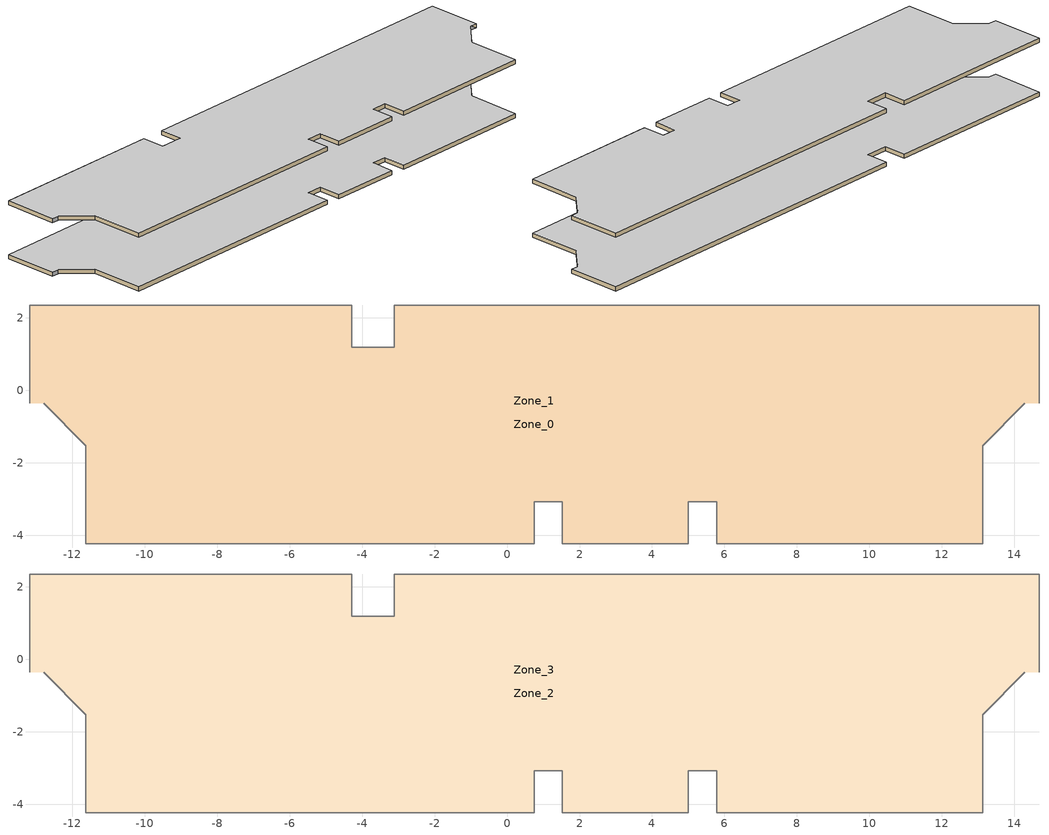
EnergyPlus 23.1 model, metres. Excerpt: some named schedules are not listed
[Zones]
Zone_0
 floor ground (Zone_0:f21UnderGroundSlabCF): -3.12,1.18 -3.12,2.34 14.68,2.34 14.68,-0.36 14.3,-0.36 13.14,-1.53 13.14,-4.23 5.78,-4.23 5.78,-3.07 5.01,-3.07 5.01,-4.23 1.52,-4.23 1.52,-3.07 0.75,-3.07 0.75,-4.23 -11.63,-4.23 -11.63,-1.53 -12.79,-0.36 -13.18,-0.36 -13.18,2.34 -4.28,2.34 -4.28,1.18 z-0.08
 wall to Zone_1 (Interior Partition (Mass)): 14.68,-0.36 14.68,2.34 -3.12,2.34 -3.12,1.18 -4.28,1.18 -4.28,2.34 -13.18,2.34 -13.18,-0.36 / -12.79,-0.36 -11.63,-1.53 -11.63,-4.23 0.75,-4.23 0.75,-3.07 1.52,-3.07 1.52,-4.23 5.01,-4.23 5.01,-3.07 5.78,-3.07 5.78,-4.23 13.14,-4.23 13.14,-1.53 14.3,-0.36 z-0.08:0.12
 ceiling to Zone_1 (Interior Slab (Mass)): -3.12,1.18 -4.28,1.18 -4.28,2.34 -13.18,2.34 -13.18,-0.36 -12.79,-0.36 -11.63,-1.53 -11.63,-4.23 0.75,-4.23 0.75,-3.07 1.52,-3.07 1.52,-4.23 5.01,-4.23 5.01,-3.07 5.78,-3.07 5.78,-4.23 13.14,-4.23 13.14,-1.53 14.3,-0.36 14.68,-0.36 14.68,2.34 -3.12,2.34 z0.12
Zone_1
 floor ground (Zone_1:f21UnderGroundSlabCF): -3.12,1.18 -3.12,2.34 14.68,2.34 14.68,-0.36 14.3,-0.36 13.14,-1.53 13.14,-4.23 5.78,-4.23 5.78,-3.07 5.01,-3.07 5.01,-4.23 1.52,-4.23 1.52,-3.07 0.75,-3.07 0.75,-4.23 -11.63,-4.23 -11.63,-1.53 -12.79,-0.36 -13.18,-0.36 -13.18,2.34 -4.28,2.34 -4.28,1.18 z-0.08
Zone_2
 floor to Zone_3 (Interior Slab (Mass)_FLIPPED): -3.12,1.18 -3.12,2.34 14.68,2.34 14.68,-0.36 14.3,-0.36 13.14,-1.53 13.14,-4.23 5.78,-4.23 5.78,-3.07 5.01,-3.07 5.01,-4.23 1.52,-4.23 1.52,-3.07 0.75,-3.07 0.75,-4.23 -11.63,-4.23 -11.63,-1.53 -12.79,-0.36 -13.18,-0.36 -13.18,2.34 -4.28,2.34 -4.28,1.18 z2.59
 wall to Zone_3 (Interior Partition (Mass)): 14.68,-0.36 14.68,2.34 -3.12,2.34 -3.12,1.18 -4.28,1.18 -4.28,2.34 -13.18,2.34 -13.18,-0.36 / -12.79,-0.36 -11.63,-1.53 -11.63,-4.23 0.75,-4.23 0.75,-3.07 1.52,-3.07 1.52,-4.23 5.01,-4.23 5.01,-3.07 5.78,-3.07 5.78,-4.23 13.14,-4.23 13.14,-1.53 14.3,-0.36 z2.59:2.79
 ceiling to Zone_3 (Interior Slab (Mass)): -3.12,1.18 -4.28,1.18 -4.28,2.34 -13.18,2.34 -13.18,-0.36 -12.79,-0.36 -11.63,-1.53 -11.63,-4.23 0.75,-4.23 0.75,-3.07 1.52,-3.07 1.52,-4.23 5.01,-4.23 5.01,-3.07 5.78,-3.07 5.78,-4.23 13.14,-4.23 13.14,-1.53 14.3,-0.36 14.68,-0.36 14.68,2.34 -3.12,2.34 z2.79
Zone_3
[Site:GroundTemperature:BuildingSurface]
18, 18, 18, 18, 18, 18, 18, 18, 18, 18, 18, 18
[Site:GroundReflectance]
0.2, 0.2, 0.2, 0.2, 0.2, 0.2, 0.2, 0.2, 0.2, 0.2, 0.2, 0.2
[Site:GroundReflectance:SnowModifier]
1, 1
[Site:WeatherStation]
Wind Sensor Height Above Ground {m}=10; Wind Speed Profile Exponent=0.22; Wind Speed Profile Boundary Layer Thickness {m}=370; Air Temperature Sensor Height Above Ground {m}=1.5
[SizingPeriod:WeatherFileConditionType] Use Weather File Daylight Saving Period=No; Use Weather File Rain and Snow Indicators=No
Name | Period Selection | Day Type
Extreme Summer Weather Period for Design | SummerExtreme | SummerDesignDay
Extreme Winter Weather Period for Design | WinterExtreme | WinterDesignDay
[Building]
Building: North Axis {deg}=0; Terrain=Suburbs; Loads Convergence Tolerance Value=0.04; Temperature Convergence Tolerance Value {deltaC}=0.25; Solar Distribution=FullExterior; Maximum Number of Warmup Days=25; Minimum Number of Warmup Days=6
[Construction]
Interior Partition (Mass): Plaster_0.013_Interior Partition (Mass), Plaster_0.013_Interior Partition (Mass)
Interior Slab (Mass): Acoustic Tile_0.005_Interior Slab (Mass), Concrete_0.102_Interior Slab (Mass), Carpet_0.02_Interior Slab (Mass)
Interior Slab (Mass)_FLIPPED: Carpet_0.02_Interior Slab (Mass), Concrete_0.102_Interior Slab (Mass), Acoustic Tile_0.005_Interior Slab (Mass)
[Material]
Plaster_0.013_Interior Partition (Mass): Roughness=Rough; @Interior Partition (Mass):Plaster-Thickness@ [m]=0.013; @Interior Partition (Mass):Plaster-Conductivity@ [W/m-K]=1; @Interior Partition (Mass):Plaster-Density@ [kg/m3]=2000; @Interior Partition (Mass):Plaster-SpecificHeat@ [J/kg-K]=1130; @Interior Partition (Mass):Plaster-ThermalEmittance@=0.9; @Interior Partition (Mass):Plaster-SolarAbsorptance@=0.7; @Interior Partition (Mass):Plaster-VisibleAbsorptance@=0.7
Acoustic Tile_0.005_Interior Slab (Mass): Roughness=MediumSmooth; @Interior Slab (Mass):Acoustic Tile-Thickness@ [m]=0.005; @Interior Slab (Mass):Acoustic Tile-Conductivity@ [W/m-K]=0.06; @Interior Slab (Mass):Acoustic Tile-Density@ [kg/m3]=368; @Interior Slab (Mass):Acoustic Tile-SpecificHeat@ [J/kg-K]=590; @Interior Slab (Mass):Acoustic Tile-ThermalEmittance@=0.9; @Interior Slab (Mass):Acoustic Tile-SolarAbsorptance@=0.7; @Interior Slab (Mass):Acoustic Tile-VisibleAbsorptance@=0.7
Concrete_0.102_Interior Slab (Mass): Roughness=Rough; @Interior Slab (Mass):Concrete-Thickness@ [m]=0.102; @Interior Slab (Mass):Concrete-Conductivity@ [W/m-K]=2; @Interior Slab (Mass):Concrete-Density@ [kg/m3]=2400; @Interior Slab (Mass):Concrete-SpecificHeat@ [J/kg-K]=950; @Interior Slab (Mass):Concrete-ThermalEmittance@=0.9; @Interior Slab (Mass):Concrete-SolarAbsorptance@=0.7; @Interior Slab (Mass):Concrete-VisibleAbsorptance@=0.7
Carpet_0.02_Interior Slab (Mass): Roughness=MediumRough; @Interior Slab (Mass):Carpet-Thickness@ [m]=0.02; @Interior Slab (Mass):Carpet-Conductivity@ [W/m-K]=0.06; @Interior Slab (Mass):Carpet-Density@ [kg/m3]=288; @Interior Slab (Mass):Carpet-SpecificHeat@ [J/kg-K]=1380; @Interior Slab (Mass):Carpet-ThermalEmittance@=0.9; @Interior Slab (Mass):Carpet-SolarAbsorptance@=0.7; @Interior Slab (Mass):Carpet-VisibleAbsorptance@=0.7
[Construction:FfactorGroundFloor]
Zone_0:f21UnderGroundSlabCF; Zone_1:f21UnderGroundSlabCF: 0.73, 170.45, 0
[EnergyManagementSystem:Sensor] Output:Variable Index Key=Environment
Name | Output:Variable
OutdoorTemp | Site Outdoor Air Drybulb Temperature
OutdoorRelHumid | Site Outdoor Air Relative Humidity
[Zone] Rotation [deg]=0; Type=1; Multiplier=1; Volume [m3]=34.09; Area [m2]=170.45; Zone Inside Convection Algorithm=TARP; Zone Outside Convection Algorithm=DOE-2
Zone_0; Zone_1; Zone_2; Zone_3
[People] OccupancySchedule=occOffice; Number of People Calculation Method=People/Area; PeopleDensity [person/m2]=0.084; Fraction Radiant=0.3; Sensible Heat Fraction=AUTOCALCULATE; Carbon Dioxide Generation Rate [m3/s-W]=3.82e-08; Enable ASHRAE 55 Comfort Warnings=No; Mean Radiant Temperature Calculation Type=ZoneAveraged; Clothing Insulation Calculation Method=DynamicClothingModelASHRAE55; Air Velocity Schedule=AirSpeed 0; Thermal Comfort Model 1 Type=AdaptiveASH55
Name | Zone or ZoneList | Activity Level Schedule | Work Efficiency Schedule
People Zone_0 | Zone_0 | Zone_0PeopleActivity | Zone_0WorkEfficiency
People Zone_1 | Zone_1 | Zone_1PeopleActivity | Zone_1WorkEfficiency
People Zone_2 | Zone_2 | Zone_2PeopleActivity | Zone_2WorkEfficiency
People Zone_3 | Zone_3 | Zone_3PeopleActivity | Zone_3WorkEfficiency
[ElectricEquipment] EquipmentAvailibilitySchedule=equipOffice; Design Level Calculation Method=Watts/Area; EquipmentPowerDensity [W/m2]=20; Fraction Latent=0; Fraction Radiant=.2; Fraction Lost=0
Name | Zone or ZoneList
Zone_0 Equipment | Zone_0
Zone_1 Equipment | Zone_1
Zone_2 Equipment | Zone_2
Zone_3 Equipment | Zone_3
[Lights] LightsAvailibilitySchedule=lightsOffice; Design Level Calculation Method=Watts/Area; LightingPowerDensity [W/m2]=10; Return Air Fraction=0; Fraction Radiant=.42; Fraction Visible=.18; Fraction Replaceable=1
Name | Zone or ZoneList
Zone_0 General lighting | Zone_0
Zone_1 General lighting | Zone_1
Zone_2 General lighting | Zone_2
Zone_3 General lighting | Zone_3
[ZoneInfiltration:DesignFlowRate] Schedule=On; Design Flow Rate Calculation Method=Flow/ExteriorArea; Flow per Exterior Surface Area [m3/s-m2]=0.00056896
Zone_0Infiltration: Zone or ZoneList=Zone_0; @Zone_0-InfiltrationConstantCoefficient@=1; @Zone_0-InfiltrationTemperatureCoefficient@=0; @Zone_0-InfiltrationWindVelocityCoefficient@=0; @Zone_0-InfiltrationWindVelocitySquaredCoefficient@=0
Zone_1Infiltration: Zone or ZoneList=Zone_1; @Zone_1-InfiltrationConstantCoefficient@=1; @Zone_1-InfiltrationTemperatureCoefficient@=0; @Zone_1-InfiltrationWindVelocityCoefficient@=0; @Zone_1-InfiltrationWindVelocitySquaredCoefficient@=0
Zone_2Infiltration: Zone or ZoneList=Zone_2; @Zone_2-InfiltrationConstantCoefficient@=1; @Zone_2-InfiltrationTemperatureCoefficient@=0; @Zone_2-InfiltrationWindVelocityCoefficient@=0; @Zone_2-InfiltrationWindVelocitySquaredCoefficient@=0
Zone_3Infiltration: Zone or ZoneList=Zone_3; @Zone_3-InfiltrationConstantCoefficient@=1; @Zone_3-InfiltrationTemperatureCoefficient@=0; @Zone_3-InfiltrationWindVelocityCoefficient@=0; @Zone_3-InfiltrationWindVelocitySquaredCoefficient@=0
[Zone equipment]
Zone_0: Zone_0 Ideal Loads Air
Zone_1: Zone_1 Ideal Loads Air
Zone_2: Zone_2 Ideal Loads Air
Zone_3: Zone_3 Ideal Loads Air
[ZoneHVAC:IdealLoadsAirSystem] Maximum Heating Supply Air Temperature {C}=35; Minimum Cooling Supply Air Temperature {C}=12; Maximum Heating Supply Air Humidity Ratio {kgWater/kgDryAir}=0.01; Minimum Cooling Supply Air Humidity Ratio {kgWater/kgDryAir}=0.008; Heating Limit=LimitFlowRateAndCapacity; MaximumHeatingAirFlowRate [m3/s]=Autosize; MaximumSensibleHeatingCapacity [W]=Autosize; Cooling Limit=LimitFlowRateAndCapacity; MaximumCoolingAirFlowRate [m3/s]=Autosize; MaximumTotalCoolingCapacity [W]=Autosize; HeatingAvailabilitySchedule=Off; Dehumidification Control Type=Humidistat; Humidification Control Type=Humidistat; Demand Controlled Ventilation Type=OccupancySchedule; Outdoor Air Economizer Type=NoEconomizer; Heat Recovery Type=None; SensibleHeatRecoveryEffectiveness=0.7; LatentHeatRecoveryEffectiveness=0.65
Name | CoolingAvailabilitySchedule | Design Specification Outdoor Air Object
Zone_0 Ideal Loads Air | CoolAvail_Zone_0 | Zone_0MinFreshAir
Zone_1 Ideal Loads Air | CoolAvail_Zone_1 | Zone_1MinFreshAir
Zone_2 Ideal Loads Air | CoolAvail_Zone_2 | Zone_2MinFreshAir
Zone_3 Ideal Loads Air | CoolAvail_Zone_3 | Zone_3MinFreshAir
[Sizing:Zone] Zone Cooling Design Supply Air Temperature Input Method=SupplyAirTemperature; Zone Cooling Design Supply Air Temperature {C}=12; Zone Heating Design Supply Air Temperature Input Method=SupplyAirTemperature; Zone Heating Design Supply Air Temperature {C}=35; Zone Cooling Design Supply Air Humidity Ratio {kgWater/kgDryAir}=0.009; Zone Heating Design Supply Air Humidity Ratio {kgWater/kgDryAir}=0.004; Zone Heating Sizing Factor=1.15; Zone Cooling Sizing Factor=1.15; Cooling Design Air Flow Method=DesignDay; Heating Design Air Flow Method=DesignDay
Name | Design Specification Outdoor Air Object
Zone_0 | Zone_0MinFreshAir
Zone_1 | Zone_1MinFreshAir
Zone_2 | Zone_2MinFreshAir
Zone_3 | Zone_3MinFreshAir
[ZoneControl:Thermostat]
Name | Zone or ZoneList | Control Type Schedule | Control 1
Zone_0 Thermostat | Zone_0 | Zone_0_ZoneControlTypeSched | Dual Setpoint - Zone Zone_0
Zone_1 Thermostat | Zone_1 | Zone_1_ZoneControlTypeSched | Dual Setpoint - Zone Zone_1
Zone_2 Thermostat | Zone_2 | Zone_2_ZoneControlTypeSched | Dual Setpoint - Zone Zone_2
Zone_3 Thermostat | Zone_3 | Zone_3_ZoneControlTypeSched | Dual Setpoint - Zone Zone_3
[ThermostatSetpoint:DualSetpoint]
Name | Heating Setpoint Temperature Schedule | Cooling Setpoint Temperature Schedule
Dual Setpoint - Zone Zone_0 | Zone_0Heating_SP_Sch | Zone_0Cooling_SP_Sch
Dual Setpoint - Zone Zone_1 | Zone_1Heating_SP_Sch | Zone_1Cooling_SP_Sch
Dual Setpoint - Zone Zone_2 | Zone_2Heating_SP_Sch | Zone_2Cooling_SP_Sch
Dual Setpoint - Zone Zone_3 | Zone_3Heating_SP_Sch | Zone_3Cooling_SP_Sch
[DesignSpecification:OutdoorAir] Outdoor Air Method=Sum; MechVentSchedule=AllOn
Zone_0MinFreshAir: @Zone_0-MinFreshAirPerson@ [m3/s-person]=0.01; @Zone_0-MinFreshAirArea@ [m3/s-m2]=0.001
Zone_1MinFreshAir: @Zone_1-MinFreshAirPerson@ [m3/s-person]=0.01; @Zone_1-MinFreshAirArea@ [m3/s-m2]=0.001
Zone_2MinFreshAir: @Zone_2-MinFreshAirPerson@ [m3/s-person]=0.01; @Zone_2-MinFreshAirArea@ [m3/s-m2]=0.001
Zone_3MinFreshAir: @Zone_3-MinFreshAirPerson@ [m3/s-person]=0.01; @Zone_3-MinFreshAirArea@ [m3/s-m2]=0.001
[Schedule:Constant]
On; AllOn: 1
Off; AirSpeed 0: 0
Zone_0PeopleActivity; Zone_1PeopleActivity; Zone_2PeopleActivity; Zone_3PeopleActivity: Any Number, 125.28
Zone_0WorkEfficiency; Zone_1WorkEfficiency; Zone_2WorkEfficiency; Zone_3WorkEfficiency: Any Number, 0
Zone_0Heating_SP_Sch; Zone_1Heating_SP_Sch; Zone_2Heating_SP_Sch; Zone_3Heating_SP_Sch: 20
Zone_0Cooling_SP_Sch; Zone_1Cooling_SP_Sch; Zone_2Cooling_SP_Sch; Zone_3Cooling_SP_Sch: 26
Zone_0_ZoneControlTypeSched; Zone_1_ZoneControlTypeSched; Zone_2_ZoneControlTypeSched; Zone_3_ZoneControlTypeSched: 4
[Schedule:Day:Hourly]
effe058a-8ce1-48ea-b97c-b36d441d13bb: Fraction, 0, 0, 0, 0, 0, 0, 0, 0, 0, 0, 0, 0, 0, 0, 0, 0, 0, 0, 0, 0, 0, 0, 0, 0
950d9426-e473-452c-a877-2946ffc3cd7c: Fraction, 0, 0, 0, 0, 0, 0, 0, 0.2, 0.4, 0.6, 0.8, 0.8, 0.4, 0.6, 0.8, 0.8, 0.4, 0.2, 0, 0, 0, 0, 0, 0
371a6d72-1972-4d75-b299-20fba10b4887: Fraction, 0, 0, 0, 0, 0, 0, 0, 1, 1, 1, 1, 1, 1, 1, 1, 1, 1, 1, 0, 0, 0, 0, 0, 0
31cab34e-483f-493e-82d9-6fe544eacd67: Fraction, 0.1, 0.1, 0.1, 0.1, 0.1, 0.1, 0.1, 0.1, 0.1, 0.1, 0.1, 0.1, 0.1, 0.1, 0.1, 0.1, 0.1, 0.1, 0.1, 0.1, 0.1, 0.1, 0.1, 0.1
f3ccd23b-dba9-46d1-9b4b-fa22af3dba00: Fraction, 0.1, 0.1, 0.1, 0.1, 0.1, 0.1, 0.1, 0.2, 0.4, 0.6, 0.8, 0.8, 0.4, 0.6, 0.8, 0.8, 0.4, 0.2, 0.1, 0.1, 0.1, 0.1, 0.1, 0.1
[Schedule:Year]
occOffice: Fraction, occOffice_0, 1, 1, 12, 31
lightsOffice: Fraction, lightsOffice_0, 1, 1, 12, 31
equipOffice: Fraction, equipOffice_0, 1, 1, 12, 31
CoolAvail_Zone_0: Fraction, CoolAvail_Zone_0_0, 1, 1, 1, 7, CoolAvail_Zone_0_1, 1, 8, 1, 14, CoolAvail_Zone_0_2, 1, 15, 1, 21, CoolAvail_Zone_0_3, 1, 22, 1, 28, CoolAvail_Zone_0_4, 1, 29, 2, 4, CoolAvail_Zone_0_5, 2, 5, 2, 11, CoolAvail_Zone_0_6, 2, 12, 2, 18, CoolAvail_Zone_0_7, 2, 19, 2, 25, CoolAvail_Zone_0_8, 2, 26, 3, 4, CoolAvail_Zone_0_9, 3, 5, 3, 11, CoolAvail_Zone_0_10, 3, 12, 3, 18, CoolAvail_Zone_0_11, 3, 19, 3, 25, CoolAvail_Zone_0_12, 3, 26, 4, 1, CoolAvail_Zone_0_13, 4, 2, 4, 8, CoolAvail_Zone_0_14, 4, 9, 4, 15, CoolAvail_Zone_0_15, 4, 16, 4, 22, CoolAvail_Zone_0_16, 4, 23, 4, 29, CoolAvail_Zone_0_17, 4, 30, 5, 6, CoolAvail_Zone_0_18, 5, 7, 5, 13, CoolAvail_Zone_0_19, 5, 14, 5, 20, CoolAvail_Zone_0_20, 5, 21, 5, 27, CoolAvail_Zone_0_21, 5, 28, 6, 3, CoolAvail_Zone_0_22, 6, 4, 6, 10, CoolAvail_Zone_0_23, 6, 11, 6, 17, CoolAvail_Zone_0_24, 6, 18, 6, 24, CoolAvail_Zone_0_25, 6, 25, 7, 1, CoolAvail_Zone_0_26, 7, 2, 7, 8, CoolAvail_Zone_0_27, 7, 9, 7, 15, CoolAvail_Zone_0_28, 7, 16, 7, 22, CoolAvail_Zone_0_29, 7, 23, 7, 29, CoolAvail_Zone_0_30, 7, 30, 8, 5, CoolAvail_Zone_0_31, 8, 6, 8, 12, CoolAvail_Zone_0_32, 8, 13, 8, 19, CoolAvail_Zone_0_33, 8, 20, 8, 26, CoolAvail_Zone_0_34, 8, 27, 9, 2, CoolAvail_Zone_0_35, 9, 3, 9, 9, CoolAvail_Zone_0_36, 9, 10, 9, 16, CoolAvail_Zone_0_37, 9, 17, 9, 23, CoolAvail_Zone_0_38, 9, 24, 9, 30, CoolAvail_Zone_0_39, 10, 1, 10, 7, CoolAvail_Zone_0_40, 10, 8, 10, 14, CoolAvail_Zone_0_41, 10, 15, 10, 21, CoolAvail_Zone_0_42, 10, 22, 10, 28, CoolAvail_Zone_0_43, 10, 29, 11, 4, CoolAvail_Zone_0_44, 11, 5, 11, 11, CoolAvail_Zone_0_45, 11, 12, 11, 18, CoolAvail_Zone_0_46, 11, 19, 11, 25, CoolAvail_Zone_0_47, 11, 26, 12, 2, CoolAvail_Zone_0_48, 12, 3, 12, 9, CoolAvail_Zone_0_49, 12, 10, 12, 16, CoolAvail_Zone_0_50, 12, 17, 12, 23, CoolAvail_Zone_0_51, 12, 24, 12, 30, CoolAvail_Zone_0_52, 12, 31, 12, 31
CoolAvail_Zone_1: Fraction, CoolAvail_Zone_1_0, 1, 1, 1, 7, CoolAvail_Zone_1_1, 1, 8, 1, 14, CoolAvail_Zone_1_2, 1, 15, 1, 21, CoolAvail_Zone_1_3, 1, 22, 1, 28, CoolAvail_Zone_1_4, 1, 29, 2, 4, CoolAvail_Zone_1_5, 2, 5, 2, 11, CoolAvail_Zone_1_6, 2, 12, 2, 18, CoolAvail_Zone_1_7, 2, 19, 2, 25, CoolAvail_Zone_1_8, 2, 26, 3, 4, CoolAvail_Zone_1_9, 3, 5, 3, 11, CoolAvail_Zone_1_10, 3, 12, 3, 18, CoolAvail_Zone_1_11, 3, 19, 3, 25, CoolAvail_Zone_1_12, 3, 26, 4, 1, CoolAvail_Zone_1_13, 4, 2, 4, 8, CoolAvail_Zone_1_14, 4, 9, 4, 15, CoolAvail_Zone_1_15, 4, 16, 4, 22, CoolAvail_Zone_1_16, 4, 23, 4, 29, CoolAvail_Zone_1_17, 4, 30, 5, 6, CoolAvail_Zone_1_18, 5, 7, 5, 13, CoolAvail_Zone_1_19, 5, 14, 5, 20, CoolAvail_Zone_1_20, 5, 21, 5, 27, CoolAvail_Zone_1_21, 5, 28, 6, 3, CoolAvail_Zone_1_22, 6, 4, 6, 10, CoolAvail_Zone_1_23, 6, 11, 6, 17, CoolAvail_Zone_1_24, 6, 18, 6, 24, CoolAvail_Zone_1_25, 6, 25, 7, 1, CoolAvail_Zone_1_26, 7, 2, 7, 8, CoolAvail_Zone_1_27, 7, 9, 7, 15, CoolAvail_Zone_1_28, 7, 16, 7, 22, CoolAvail_Zone_1_29, 7, 23, 7, 29, CoolAvail_Zone_1_30, 7, 30, 8, 5, CoolAvail_Zone_1_31, 8, 6, 8, 12, CoolAvail_Zone_1_32, 8, 13, 8, 19, CoolAvail_Zone_1_33, 8, 20, 8, 26, CoolAvail_Zone_1_34, 8, 27, 9, 2, CoolAvail_Zone_1_35, 9, 3, 9, 9, CoolAvail_Zone_1_36, 9, 10, 9, 16, CoolAvail_Zone_1_37, 9, 17, 9, 23, CoolAvail_Zone_1_38, 9, 24, 9, 30, CoolAvail_Zone_1_39, 10, 1, 10, 7, CoolAvail_Zone_1_40, 10, 8, 10, 14, CoolAvail_Zone_1_41, 10, 15, 10, 21, CoolAvail_Zone_1_42, 10, 22, 10, 28, CoolAvail_Zone_1_43, 10, 29, 11, 4, CoolAvail_Zone_1_44, 11, 5, 11, 11, CoolAvail_Zone_1_45, 11, 12, 11, 18, CoolAvail_Zone_1_46, 11, 19, 11, 25, CoolAvail_Zone_1_47, 11, 26, 12, 2, CoolAvail_Zone_1_48, 12, 3, 12, 9, CoolAvail_Zone_1_49, 12, 10, 12, 16, CoolAvail_Zone_1_50, 12, 17, 12, 23, CoolAvail_Zone_1_51, 12, 24, 12, 30, CoolAvail_Zone_1_52, 12, 31, 12, 31
CoolAvail_Zone_2: Fraction, CoolAvail_Zone_2_0, 1, 1, 1, 7, CoolAvail_Zone_2_1, 1, 8, 1, 14, CoolAvail_Zone_2_2, 1, 15, 1, 21, CoolAvail_Zone_2_3, 1, 22, 1, 28, CoolAvail_Zone_2_4, 1, 29, 2, 4, CoolAvail_Zone_2_5, 2, 5, 2, 11, CoolAvail_Zone_2_6, 2, 12, 2, 18, CoolAvail_Zone_2_7, 2, 19, 2, 25, CoolAvail_Zone_2_8, 2, 26, 3, 4, CoolAvail_Zone_2_9, 3, 5, 3, 11, CoolAvail_Zone_2_10, 3, 12, 3, 18, CoolAvail_Zone_2_11, 3, 19, 3, 25, CoolAvail_Zone_2_12, 3, 26, 4, 1, CoolAvail_Zone_2_13, 4, 2, 4, 8, CoolAvail_Zone_2_14, 4, 9, 4, 15, CoolAvail_Zone_2_15, 4, 16, 4, 22, CoolAvail_Zone_2_16, 4, 23, 4, 29, CoolAvail_Zone_2_17, 4, 30, 5, 6, CoolAvail_Zone_2_18, 5, 7, 5, 13, CoolAvail_Zone_2_19, 5, 14, 5, 20, CoolAvail_Zone_2_20, 5, 21, 5, 27, CoolAvail_Zone_2_21, 5, 28, 6, 3, CoolAvail_Zone_2_22, 6, 4, 6, 10, CoolAvail_Zone_2_23, 6, 11, 6, 17, CoolAvail_Zone_2_24, 6, 18, 6, 24, CoolAvail_Zone_2_25, 6, 25, 7, 1, CoolAvail_Zone_2_26, 7, 2, 7, 8, CoolAvail_Zone_2_27, 7, 9, 7, 15, CoolAvail_Zone_2_28, 7, 16, 7, 22, CoolAvail_Zone_2_29, 7, 23, 7, 29, CoolAvail_Zone_2_30, 7, 30, 8, 5, CoolAvail_Zone_2_31, 8, 6, 8, 12, CoolAvail_Zone_2_32, 8, 13, 8, 19, CoolAvail_Zone_2_33, 8, 20, 8, 26, CoolAvail_Zone_2_34, 8, 27, 9, 2, CoolAvail_Zone_2_35, 9, 3, 9, 9, CoolAvail_Zone_2_36, 9, 10, 9, 16, CoolAvail_Zone_2_37, 9, 17, 9, 23, CoolAvail_Zone_2_38, 9, 24, 9, 30, CoolAvail_Zone_2_39, 10, 1, 10, 7, CoolAvail_Zone_2_40, 10, 8, 10, 14, CoolAvail_Zone_2_41, 10, 15, 10, 21, CoolAvail_Zone_2_42, 10, 22, 10, 28, CoolAvail_Zone_2_43, 10, 29, 11, 4, CoolAvail_Zone_2_44, 11, 5, 11, 11, CoolAvail_Zone_2_45, 11, 12, 11, 18, CoolAvail_Zone_2_46, 11, 19, 11, 25, CoolAvail_Zone_2_47, 11, 26, 12, 2, CoolAvail_Zone_2_48, 12, 3, 12, 9, CoolAvail_Zone_2_49, 12, 10, 12, 16, CoolAvail_Zone_2_50, 12, 17, 12, 23, CoolAvail_Zone_2_51, 12, 24, 12, 30, CoolAvail_Zone_2_52, 12, 31, 12, 31
CoolAvail_Zone_3: Fraction, CoolAvail_Zone_3_0, 1, 1, 1, 7, CoolAvail_Zone_3_1, 1, 8, 1, 14, CoolAvail_Zone_3_2, 1, 15, 1, 21, CoolAvail_Zone_3_3, 1, 22, 1, 28, CoolAvail_Zone_3_4, 1, 29, 2, 4, CoolAvail_Zone_3_5, 2, 5, 2, 11, CoolAvail_Zone_3_6, 2, 12, 2, 18, CoolAvail_Zone_3_7, 2, 19, 2, 25, CoolAvail_Zone_3_8, 2, 26, 3, 4, CoolAvail_Zone_3_9, 3, 5, 3, 11, CoolAvail_Zone_3_10, 3, 12, 3, 18, CoolAvail_Zone_3_11, 3, 19, 3, 25, CoolAvail_Zone_3_12, 3, 26, 4, 1, CoolAvail_Zone_3_13, 4, 2, 4, 8, CoolAvail_Zone_3_14, 4, 9, 4, 15, CoolAvail_Zone_3_15, 4, 16, 4, 22, CoolAvail_Zone_3_16, 4, 23, 4, 29, CoolAvail_Zone_3_17, 4, 30, 5, 6, CoolAvail_Zone_3_18, 5, 7, 5, 13, CoolAvail_Zone_3_19, 5, 14, 5, 20, CoolAvail_Zone_3_20, 5, 21, 5, 27, CoolAvail_Zone_3_21, 5, 28, 6, 3, CoolAvail_Zone_3_22, 6, 4, 6, 10, CoolAvail_Zone_3_23, 6, 11, 6, 17, CoolAvail_Zone_3_24, 6, 18, 6, 24, CoolAvail_Zone_3_25, 6, 25, 7, 1, CoolAvail_Zone_3_26, 7, 2, 7, 8, CoolAvail_Zone_3_27, 7, 9, 7, 15, CoolAvail_Zone_3_28, 7, 16, 7, 22, CoolAvail_Zone_3_29, 7, 23, 7, 29, CoolAvail_Zone_3_30, 7, 30, 8, 5, CoolAvail_Zone_3_31, 8, 6, 8, 12, CoolAvail_Zone_3_32, 8, 13, 8, 19, CoolAvail_Zone_3_33, 8, 20, 8, 26, CoolAvail_Zone_3_34, 8, 27, 9, 2, CoolAvail_Zone_3_35, 9, 3, 9, 9, CoolAvail_Zone_3_36, 9, 10, 9, 16, CoolAvail_Zone_3_37, 9, 17, 9, 23, CoolAvail_Zone_3_38, 9, 24, 9, 30, CoolAvail_Zone_3_39, 10, 1, 10, 7, CoolAvail_Zone_3_40, 10, 8, 10, 14, CoolAvail_Zone_3_41, 10, 15, 10, 21, CoolAvail_Zone_3_42, 10, 22, 10, 28, CoolAvail_Zone_3_43, 10, 29, 11, 4, CoolAvail_Zone_3_44, 11, 5, 11, 11, CoolAvail_Zone_3_45, 11, 12, 11, 18, CoolAvail_Zone_3_46, 11, 19, 11, 25, CoolAvail_Zone_3_47, 11, 26, 12, 2, CoolAvail_Zone_3_48, 12, 3, 12, 9, CoolAvail_Zone_3_49, 12, 10, 12, 16, CoolAvail_Zone_3_50, 12, 17, 12, 23, CoolAvail_Zone_3_51, 12, 24, 12, 30, CoolAvail_Zone_3_52, 12, 31, 12, 31
[Schedule:Week:Daily]
occOffice_0: effe058a-8ce1-48ea-b97c-b36d441d13bb, 950d9426-e473-452c-a877-2946ffc3cd7c, 950d9426-e473-452c-a877-2946ffc3cd7c, 950d9426-e473-452c-a877-2946ffc3cd7c, 950d9426-e473-452c-a877-2946ffc3cd7c, 950d9426-e473-452c-a877-2946ffc3cd7c, effe058a-8ce1-48ea-b97c-b36d441d13bb, effe058a-8ce1-48ea-b97c-b36d441d13bb, effe058a-8ce1-48ea-b97c-b36d441d13bb, effe058a-8ce1-48ea-b97c-b36d441d13bb, effe058a-8ce1-48ea-b97c-b36d441d13bb, effe058a-8ce1-48ea-b97c-b36d441d13bb
lightsOffice_0: effe058a-8ce1-48ea-b97c-b36d441d13bb, 371a6d72-1972-4d75-b299-20fba10b4887, 371a6d72-1972-4d75-b299-20fba10b4887, 371a6d72-1972-4d75-b299-20fba10b4887, 371a6d72-1972-4d75-b299-20fba10b4887, 371a6d72-1972-4d75-b299-20fba10b4887, effe058a-8ce1-48ea-b97c-b36d441d13bb, effe058a-8ce1-48ea-b97c-b36d441d13bb, effe058a-8ce1-48ea-b97c-b36d441d13bb, effe058a-8ce1-48ea-b97c-b36d441d13bb, effe058a-8ce1-48ea-b97c-b36d441d13bb, effe058a-8ce1-48ea-b97c-b36d441d13bb
equipOffice_0: 31cab34e-483f-493e-82d9-6fe544eacd67, f3ccd23b-dba9-46d1-9b4b-fa22af3dba00, f3ccd23b-dba9-46d1-9b4b-fa22af3dba00, f3ccd23b-dba9-46d1-9b4b-fa22af3dba00, f3ccd23b-dba9-46d1-9b4b-fa22af3dba00, f3ccd23b-dba9-46d1-9b4b-fa22af3dba00, 31cab34e-483f-493e-82d9-6fe544eacd67, 31cab34e-483f-493e-82d9-6fe544eacd67, 31cab34e-483f-493e-82d9-6fe544eacd67, 31cab34e-483f-493e-82d9-6fe544eacd67, 31cab34e-483f-493e-82d9-6fe544eacd67, 31cab34e-483f-493e-82d9-6fe544eacd67
CoolAvail_Zone_0_0: 101b5d85-50e2-47d6-a2b9-fdca6b40efff, c4979bbe-f962-4f51-a79a-f8ffd58dfe2b, 9d52a159-04fd-4f9d-85af-d12cfab4f341, 1c073a8d-68b4-4047-8a2d-041e5d47b466, 846caad7-d875-4e8c-8c7c-f7d525063702, 1a36a5c5-7556-4830-a8d0-f64b808e300a, 85886e61-1467-4d3c-925d-2f48c74eecbd, 101b5d85-50e2-47d6-a2b9-fdca6b40efff, 101b5d85-50e2-47d6-a2b9-fdca6b40efff, 101b5d85-50e2-47d6-a2b9-fdca6b40efff, 101b5d85-50e2-47d6-a2b9-fdca6b40efff, 101b5d85-50e2-47d6-a2b9-fdca6b40efff
CoolAvail_Zone_0_1: 9a49b87d-85d2-4786-a2e3-a71ff64265ed, 843b071a-27b3-43d5-8c5a-d1523ee4a428, 44f65347-1504-40d6-9b11-89126dd36c03, e79ef82f-a267-486e-9736-37d40e09839b, d3489c97-1c63-4be9-bd51-77495e3010e9, af39a9be-ab1c-46e7-80a8-ba31145886c8, 20e1f370-967a-4ac7-88b2-b8ff0b045305, 9a49b87d-85d2-4786-a2e3-a71ff64265ed, 9a49b87d-85d2-4786-a2e3-a71ff64265ed, 9a49b87d-85d2-4786-a2e3-a71ff64265ed, 9a49b87d-85d2-4786-a2e3-a71ff64265ed, 9a49b87d-85d2-4786-a2e3-a71ff64265ed
CoolAvail_Zone_0_2: b928fe54-2686-44c6-8893-cf3befaafa64, 4eea1c81-fdf4-4d32-8908-5bfd24ec61f0, d3489c97-1c63-4be9-bd51-77495e3010e9, 31c6d66f-3bc0-4656-914a-27273c612fc0, c4979bbe-f962-4f51-a79a-f8ffd58dfe2b, 9e243a38-bb34-4db3-a9f6-a3daf1d2d3e8, a8ed7ce0-6275-4bb7-bf0b-45945df8be19, b928fe54-2686-44c6-8893-cf3befaafa64, b928fe54-2686-44c6-8893-cf3befaafa64, b928fe54-2686-44c6-8893-cf3befaafa64, b928fe54-2686-44c6-8893-cf3befaafa64, b928fe54-2686-44c6-8893-cf3befaafa64
CoolAvail_Zone_0_3: 2beebd62-c32a-447d-a363-4ced4b137444, 754e1f6a-6fda-4d27-a566-0c247829c5d0, d96c9f50-3297-429c-b8a0-2940010e9eb7, 5d18a932-5d33-49f1-85f9-f7b3a96ec5a3, 90159314-ec27-47e7-be0e-3a75ea0439be, 101b5d85-50e2-47d6-a2b9-fdca6b40efff, d441ff0c-bdd6-4e8c-a3c8-77b2be81bdd6, 2beebd62-c32a-447d-a363-4ced4b137444, 2beebd62-c32a-447d-a363-4ced4b137444, 2beebd62-c32a-447d-a363-4ced4b137444, 2beebd62-c32a-447d-a363-4ced4b137444, 2beebd62-c32a-447d-a363-4ced4b137444
CoolAvail_Zone_0_4: 0f10acd5-5e7e-49ed-85b9-72586683d736, 2ce6c997-b22f-45b9-b804-9ed5412f99c0, 352d9823-5c3d-4d67-ad51-74a0a981c490, 71ab28f2-b0f1-4152-b260-45d60f567f38, 255c8c6a-918a-4794-9068-9ed76ac076e7, 0deeec86-2853-4ae8-bed2-fca6c9e35eda, 2ce6c997-b22f-45b9-b804-9ed5412f99c0, 0f10acd5-5e7e-49ed-85b9-72586683d736, 0f10acd5-5e7e-49ed-85b9-72586683d736, 0f10acd5-5e7e-49ed-85b9-72586683d736, 0f10acd5-5e7e-49ed-85b9-72586683d736, 0f10acd5-5e7e-49ed-85b9-72586683d736
CoolAvail_Zone_0_5: 5b65a6a4-88d8-45b9-a6d9-5805ce4f3225, f9db73f9-19c7-47f4-9a2f-8f46d024c5dd, fb352f48-7048-40b9-956c-fabff520de05, bb68da4b-8bd3-4e94-95be-c6a35ea93be2, 17eb6677-f5a1-4170-8b4f-fc561e546082, 76521286-06b1-4997-a85a-13f24bce1eb2, 073babae-a0af-4805-8a26-85f0abf5699f, 5b65a6a4-88d8-45b9-a6d9-5805ce4f3225, 5b65a6a4-88d8-45b9-a6d9-5805ce4f3225, 5b65a6a4-88d8-45b9-a6d9-5805ce4f3225, 5b65a6a4-88d8-45b9-a6d9-5805ce4f3225, 5b65a6a4-88d8-45b9-a6d9-5805ce4f3225
CoolAvail_Zone_0_6: 60f873ce-9e1c-43f5-9501-928ba0be88ee, 40e62d66-b4ce-47c8-9b7c-c7729762349d, 545da3a1-4e99-459e-bd6a-8dd1c37bc9bf, 4c07bf9e-b23a-464f-b1ab-400f7d81f7b7, f58dfca6-a7c5-4bd3-815c-845bf6fd7a36, 8bcf43a9-53ca-410e-aea6-9044dc74afdf, 400585f7-7f9a-41de-9a3e-522122068377, 60f873ce-9e1c-43f5-9501-928ba0be88ee, 60f873ce-9e1c-43f5-9501-928ba0be88ee, 60f873ce-9e1c-43f5-9501-928ba0be88ee, 60f873ce-9e1c-43f5-9501-928ba0be88ee, 60f873ce-9e1c-43f5-9501-928ba0be88ee
CoolAvail_Zone_0_7: 71e37e2a-21ce-4182-8260-fe3e772682f3, cfe308d7-a056-4192-ad5e-67d0d74f8a25, 445d97ca-ca12-4e1f-82fc-6fd4d678fd95, 3ad89ad9-1303-4542-969b-fa3b887d0057, 72015ecb-f63e-40ba-9de7-f3e97830b37f, 386f6db6-0a56-4221-b77c-7d338010420a, 11ea22f2-a522-4dbd-894e-97847c69aab3, 71e37e2a-21ce-4182-8260-fe3e772682f3, 71e37e2a-21ce-4182-8260-fe3e772682f3, 71e37e2a-21ce-4182-8260-fe3e772682f3, 71e37e2a-21ce-4182-8260-fe3e772682f3, 71e37e2a-21ce-4182-8260-fe3e772682f3
CoolAvail_Zone_0_8: 0e15c3cc-8837-415a-9d8f-396f31a5034b, f2a5553a-9555-4227-bd82-63ccd670d33f, 38e85de6-d0e9-4dc5-9656-8d52ea08bb2b, 87e20832-508f-4057-bf11-014a6a6e7ee0, 6d989052-cc85-417c-80b8-75c9bce780e6, d5667a01-019b-4c53-9a17-64321f5f7b25, 613307c2-8aa6-4c91-907b-bb0af9b47a1f, 0e15c3cc-8837-415a-9d8f-396f31a5034b, 0e15c3cc-8837-415a-9d8f-396f31a5034b, 0e15c3cc-8837-415a-9d8f-396f31a5034b, 0e15c3cc-8837-415a-9d8f-396f31a5034b, 0e15c3cc-8837-415a-9d8f-396f31a5034b
CoolAvail_Zone_0_9: a8673020-6819-42a4-94ae-c447f602b0d9, c6c245e3-da05-453b-9b60-d209ecba8cec, 613307c2-8aa6-4c91-907b-bb0af9b47a1f, af66b3d1-7437-4f51-8f36-003129603712, f68db8f2-79ae-4c3c-b19b-8f0427495823, 6abcd034-d161-42db-8706-def5e01ae57d, 6d71166f-1b71-4982-8b79-9e63e0fe5c92, a8673020-6819-42a4-94ae-c447f602b0d9, a8673020-6819-42a4-94ae-c447f602b0d9, a8673020-6819-42a4-94ae-c447f602b0d9, a8673020-6819-42a4-94ae-c447f602b0d9, a8673020-6819-42a4-94ae-c447f602b0d9
CoolAvail_Zone_0_10: 147a76e1-a461-4127-b962-105c03f23251, 613307c2-8aa6-4c91-907b-bb0af9b47a1f, bed720de-659e-4e06-a2c1-2a6293d2ff6f, 4dfc22cc-9ac2-47ff-ba0f-2b92194b9829, 5e16ed15-f94d-4df4-8c55-caa063f6117a, f638f7b0-91cb-491c-9e14-253ade67ec60, 61785781-1c30-4e96-af15-9acf7d6ec6df, 147a76e1-a461-4127-b962-105c03f23251, 147a76e1-a461-4127-b962-105c03f23251, 147a76e1-a461-4127-b962-105c03f23251, 147a76e1-a461-4127-b962-105c03f23251, 147a76e1-a461-4127-b962-105c03f23251
CoolAvail_Zone_0_11: 613307c2-8aa6-4c91-907b-bb0af9b47a1f, fce82450-8b15-4a61-9f52-f9c7dbdf5c38, 06f2e002-e215-4cbc-9533-67d3cc188288, c11644d0-3b6f-485d-bcd0-2416a92099a8, d8f2bdde-81c2-4643-81a1-46338939e5fa, 721d8c2f-a6f0-4370-8f11-8e306d53c12c, aa1db028-c282-487f-bf47-eebf7ade1fcf, 613307c2-8aa6-4c91-907b-bb0af9b47a1f, 613307c2-8aa6-4c91-907b-bb0af9b47a1f, 613307c2-8aa6-4c91-907b-bb0af9b47a1f, 613307c2-8aa6-4c91-907b-bb0af9b47a1f, 613307c2-8aa6-4c91-907b-bb0af9b47a1f
CoolAvail_Zone_0_12: b1fa5cea-c9ee-4d37-903e-bbc1f61b0fff, 163b6b3e-87bf-4ef0-b4e8-86e89039eb45, 6193c470-c622-459e-9e35-632df3000e32, 844a0c21-5ce1-463a-86ac-ab40cdcc2d10, b524331f-8fe5-4c1f-8ac8-1a539d21e65d, 5799fdf4-e828-4b85-ad81-bc7d58f7ddb1, 0271b4ed-f237-4cb7-877f-1b32eede0682, b1fa5cea-c9ee-4d37-903e-bbc1f61b0fff, b1fa5cea-c9ee-4d37-903e-bbc1f61b0fff, b1fa5cea-c9ee-4d37-903e-bbc1f61b0fff, b1fa5cea-c9ee-4d37-903e-bbc1f61b0fff, b1fa5cea-c9ee-4d37-903e-bbc1f61b0fff
CoolAvail_Zone_0_13: 4521a618-1408-41c7-89e6-46d260d32eac, ea5aa177-a10c-4cc6-ad90-0155cb6741ec, 0d82ce50-64aa-4de1-85bb-2cdb5bce18c4, 1d86fd53-d6b0-401a-857b-3085eb50e161, 87d6a17c-d486-4977-841a-cc2dcee14c24, c3a7c3be-7bef-46bf-ae27-21e377b0284a, 2bfdecaf-1331-42ec-bf75-caec5d026706, 4521a618-1408-41c7-89e6-46d260d32eac, 4521a618-1408-41c7-89e6-46d260d32eac, 4521a618-1408-41c7-89e6-46d260d32eac, 4521a618-1408-41c7-89e6-46d260d32eac, 4521a618-1408-41c7-89e6-46d260d32eac
CoolAvail_Zone_0_14: 0fbc1205-dbbf-4afa-8200-d416a85ad097, 44571a87-8a42-4dde-b993-03312249a307, 9ef339b4-dc2d-4e6f-9db2-49f721c5fda3, e025a19a-696a-4e4d-bfda-ba180a1cedda, bd4f6598-057a-4d02-9646-23766d072e6d, 11c783ff-c9f9-470f-8f13-842b21e67925, 39b0b1f9-8ea9-4c35-a0e5-d911d0342014, 0fbc1205-dbbf-4afa-8200-d416a85ad097, 0fbc1205-dbbf-4afa-8200-d416a85ad097, 0fbc1205-dbbf-4afa-8200-d416a85ad097, 0fbc1205-dbbf-4afa-8200-d416a85ad097, 0fbc1205-dbbf-4afa-8200-d416a85ad097
CoolAvail_Zone_0_15: 369ed2c9-53fb-4d6c-83a2-964c8318f990, 7bbc8963-44d2-4955-aa81-f84fb3806aec, 30ec974a-1ce5-48ef-a772-8128b01d9920, cec7b63a-5193-4ccc-9212-639a7c9ba73a, ca0cca3f-3ddc-4104-bc52-80351d920f97, 2ac3b907-009f-4f9a-b07d-02d2dd3a123c, 664e93ea-60d5-4e9b-a0a3-6647ead0854a, 369ed2c9-53fb-4d6c-83a2-964c8318f990, 369ed2c9-53fb-4d6c-83a2-964c8318f990, 369ed2c9-53fb-4d6c-83a2-964c8318f990, 369ed2c9-53fb-4d6c-83a2-964c8318f990, 369ed2c9-53fb-4d6c-83a2-964c8318f990
CoolAvail_Zone_0_16: a328a98d-13b9-441a-b6f8-8c9aff383cf2, 700bc144-d0d0-4582-af1a-b3adc6e1dd5d, ccffaeb2-6981-4301-bfa7-3d187a05f770, eb61add2-58cb-4016-b825-cf0ec220814a, d38f573d-670d-4c52-a8ad-e5672937f525, c0e27841-65bd-4e8c-bf4e-ce8449dc44ee, 9023ac32-3b59-4901-9539-42a83f4ff155, a328a98d-13b9-441a-b6f8-8c9aff383cf2, a328a98d-13b9-441a-b6f8-8c9aff383cf2, a328a98d-13b9-441a-b6f8-8c9aff383cf2, a328a98d-13b9-441a-b6f8-8c9aff383cf2, a328a98d-13b9-441a-b6f8-8c9aff383cf2
CoolAvail_Zone_0_17: 2dd51668-f786-4732-814f-1b2310f05dc8, 487e2272-4d9e-4eae-b78d-7311df3fe1ef, 4d2cca53-93af-4a0d-bd53-fcdf0df4c859, 8b592837-b0ed-4772-b68c-6bce57264ab9, 7dd5b52a-0c7e-467d-8a98-2378646e60ac, 5c51fd6c-f638-46c5-a15e-4870526941d7, 2ee0b87b-681d-437b-a6a1-f00a7373f850, 2dd51668-f786-4732-814f-1b2310f05dc8, 2dd51668-f786-4732-814f-1b2310f05dc8, 2dd51668-f786-4732-814f-1b2310f05dc8, 2dd51668-f786-4732-814f-1b2310f05dc8, 2dd51668-f786-4732-814f-1b2310f05dc8
CoolAvail_Zone_0_18: 02204b76-442c-44df-84e9-724ea93a8bc6, 4f8b644a-875d-4a13-bda7-e57abbbec1d6, e27c4b03-e375-44e6-9e16-b887766ccfbb, 02204b76-442c-44df-84e9-724ea93a8bc6, f84dbb50-f220-423f-a807-49fa110ac2ba, 8137247b-9351-49b7-86ff-19233b0da506, 354a070c-5b05-4bfc-af86-0ed5f6dc66c0, 02204b76-442c-44df-84e9-724ea93a8bc6, 02204b76-442c-44df-84e9-724ea93a8bc6, 02204b76-442c-44df-84e9-724ea93a8bc6, 02204b76-442c-44df-84e9-724ea93a8bc6, 02204b76-442c-44df-84e9-724ea93a8bc6
CoolAvail_Zone_0_19: 1f7bd391-9114-49ca-9a12-c964734ec11d, bc9b76b5-0b8f-497e-bb69-3ca8c4428b91, 6708489d-32f5-411a-83e3-cbdad7275f6d, 8b4c0d58-ef68-4384-80f8-5bde17c0f631, 71cc648e-cb99-4c27-a318-fd9f6bc0aa71, f106f2a1-4103-4a18-b76a-0d36f6c98a96, 61671018-3142-470a-99db-792dad81ed32, 1f7bd391-9114-49ca-9a12-c964734ec11d, 1f7bd391-9114-49ca-9a12-c964734ec11d, 1f7bd391-9114-49ca-9a12-c964734ec11d, 1f7bd391-9114-49ca-9a12-c964734ec11d, 1f7bd391-9114-49ca-9a12-c964734ec11d
CoolAvail_Zone_0_20: d121ed59-0e62-42ff-b0bc-9c7a6ebabda2, 0a2d420c-b75a-4ec7-8d8a-0e50e32338c6, 1f7bd391-9114-49ca-9a12-c964734ec11d, 3a070dbb-3886-492f-a045-a5f4722d0db8, a83aaaaf-c756-4915-8ebd-ce396c5bf3eb, 1b5139ae-4fc9-4911-85a6-3f67497cbee1, df2bb288-aeb7-4cc2-a420-e9bbd0280510, d121ed59-0e62-42ff-b0bc-9c7a6ebabda2, d121ed59-0e62-42ff-b0bc-9c7a6ebabda2, d121ed59-0e62-42ff-b0bc-9c7a6ebabda2, d121ed59-0e62-42ff-b0bc-9c7a6ebabda2, d121ed59-0e62-42ff-b0bc-9c7a6ebabda2
CoolAvail_Zone_0_21: db95f054-3edd-4a6d-bdce-91b323a43259, f9db73f9-19c7-47f4-9a2f-8f46d024c5dd, 2a7c9c6a-64e8-4eff-8a8c-ee6ddca7cc57, 926be529-d521-4abf-b838-68f3e81b462d, 561a6495-e36d-4112-8207-b17ed1802feb, a8e66a2f-fe15-4c03-a12b-d5c88e11db59, e0329a3a-3bd4-41c5-ab4f-5e537b0de411, db95f054-3edd-4a6d-bdce-91b323a43259, db95f054-3edd-4a6d-bdce-91b323a43259, db95f054-3edd-4a6d-bdce-91b323a43259, db95f054-3edd-4a6d-bdce-91b323a43259, db95f054-3edd-4a6d-bdce-91b323a43259
CoolAvail_Zone_0_22: 47f13435-a166-4eb1-9cb7-54036eb453d3, 8754678c-8171-4ac2-abaa-a6fd29ce8852, 3747129e-08f1-46bd-9b69-5085503bf4cc, e00ab4b1-381f-4ac3-84bb-81fe994f256e, ddef462e-5566-4761-8cf1-32acc20b7485, 0b20eb1c-cd36-4962-af07-e309cd3208fe, e8cb5154-05be-4f62-9d91-dc385cceed02, 47f13435-a166-4eb1-9cb7-54036eb453d3, 47f13435-a166-4eb1-9cb7-54036eb453d3, 47f13435-a166-4eb1-9cb7-54036eb453d3, 47f13435-a166-4eb1-9cb7-54036eb453d3, 47f13435-a166-4eb1-9cb7-54036eb453d3
CoolAvail_Zone_0_23: 28e3482d-51b4-4f34-a589-50d191cf5f0e, 0a8839db-23bd-4711-8efa-85ae4373f5cb, 0e4aac3a-62be-4ce8-a9da-b6d9fd6fe3e8, 1d80b73d-ddad-4cdf-b615-0427cf3bf0a9, 6e2b47c4-49f7-4737-82dd-d9c790c88f4d, 7fe0020b-dfb3-4b9b-aab0-76beaf2b7fc7, b9431bcd-d357-4be5-a75b-608b9fee36d2, 28e3482d-51b4-4f34-a589-50d191cf5f0e, 28e3482d-51b4-4f34-a589-50d191cf5f0e, 28e3482d-51b4-4f34-a589-50d191cf5f0e, 28e3482d-51b4-4f34-a589-50d191cf5f0e, 28e3482d-51b4-4f34-a589-50d191cf5f0e
CoolAvail_Zone_0_24: d97777cc-eac9-4e57-8f84-70f3952f4d9b, b7a68a37-dd30-4b65-8cab-9ac99e7db22c, 8429675c-20fe-46a1-8d8f-45cf35516ae3, eed44731-9048-47ae-a1c8-29fe8122a8bd, 49126914-1935-4af1-b502-ace4539f21f1, f408ef6a-ea28-4e7b-91c7-53f596799138, 3e13dc29-d6a5-4977-bda9-763077eb0034, d97777cc-eac9-4e57-8f84-70f3952f4d9b, d97777cc-eac9-4e57-8f84-70f3952f4d9b, d97777cc-eac9-4e57-8f84-70f3952f4d9b, d97777cc-eac9-4e57-8f84-70f3952f4d9b, d97777cc-eac9-4e57-8f84-70f3952f4d9b
CoolAvail_Zone_0_25: c035f043-39f9-449a-9001-1a1893857f5d, 32ba568e-d9da-44c9-9170-2a6e5bdd328e, bb742cdd-9e57-45ab-b84f-805dae8ed918, 27d9cdcf-48b1-4b68-8e5c-78e76a5f32de, c7d9dfda-c081-4fef-a2b8-f487c6c75724, 4a33a946-a6f9-4dcb-879b-b51cdb36bdb1, c3f121b2-6f4c-4f04-8ba7-75c3e436559e, c035f043-39f9-449a-9001-1a1893857f5d, c035f043-39f9-449a-9001-1a1893857f5d, c035f043-39f9-449a-9001-1a1893857f5d, c035f043-39f9-449a-9001-1a1893857f5d, c035f043-39f9-449a-9001-1a1893857f5d
CoolAvail_Zone_0_26: 6e2a2d91-3302-42b3-96cc-86e10de887aa, c5838eb7-ade0-4d14-9939-87af904fa7c7, 6a54c678-1bbd-4f0e-8acc-fc2f76fe325d, 12e3f2d3-2ff4-4fdd-af44-2a72279b101a, 8c1a0407-a99e-47a1-a9a3-fced717f3a87, d9174d66-71c5-408b-bd8a-2d1e7f9e8067, 265b3c2b-efac-45b8-a522-a89c1605beb2, 6e2a2d91-3302-42b3-96cc-86e10de887aa, 6e2a2d91-3302-42b3-96cc-86e10de887aa, 6e2a2d91-3302-42b3-96cc-86e10de887aa, 6e2a2d91-3302-42b3-96cc-86e10de887aa, 6e2a2d91-3302-42b3-96cc-86e10de887aa
CoolAvail_Zone_0_27: 3d11e72a-e338-4c06-b5d4-7038ebe0709f, 5b1fb0cb-894a-4eab-934c-9c7774535eeb, ead83d7a-20ac-4cb5-8c54-784c639e099e, 9a78b80b-a39d-4a95-be75-34c5de27432d, 6b35ae47-d313-45e1-b6d0-aa50c7871b27, c26e6cde-e765-4cde-a4a3-09d3df8532c4, 6db4bff9-dc58-4260-99ae-d671ad722d93, 3d11e72a-e338-4c06-b5d4-7038ebe0709f, 3d11e72a-e338-4c06-b5d4-7038ebe0709f, 3d11e72a-e338-4c06-b5d4-7038ebe0709f, 3d11e72a-e338-4c06-b5d4-7038ebe0709f, 3d11e72a-e338-4c06-b5d4-7038ebe0709f
CoolAvail_Zone_0_28: 6dd203ce-ad57-4851-abd1-f3d6632a892b, 73bbe929-7157-49f2-a81a-e16a473970c2, 0273c56d-a22d-4628-8c50-e187e72f790f, cfaa2020-c53c-477a-943d-766744f6280f, 8b592837-b0ed-4772-b68c-6bce57264ab9, 420083ae-3abf-4e8a-b996-fef9359592f0, db95f054-3edd-4a6d-bdce-91b323a43259, 6dd203ce-ad57-4851-abd1-f3d6632a892b, 6dd203ce-ad57-4851-abd1-f3d6632a892b, 6dd203ce-ad57-4851-abd1-f3d6632a892b, 6dd203ce-ad57-4851-abd1-f3d6632a892b, 6dd203ce-ad57-4851-abd1-f3d6632a892b
CoolAvail_Zone_0_29: e72cf737-041f-461f-be59-80073e69d943, c05c95aa-5ce9-4e5c-96b5-c98dd425bf7f, eab98bfe-7c1f-4731-91ff-93a55183b381, ad07e1bf-17a1-45b8-bcfc-b197aba02226, 8b592837-b0ed-4772-b68c-6bce57264ab9, 8b592837-b0ed-4772-b68c-6bce57264ab9, fa9a5707-1a32-4690-90a2-0b69d0edb68e, e72cf737-041f-461f-be59-80073e69d943, e72cf737-041f-461f-be59-80073e69d943, e72cf737-041f-461f-be59-80073e69d943, e72cf737-041f-461f-be59-80073e69d943, e72cf737-041f-461f-be59-80073e69d943
CoolAvail_Zone_0_30: e73324ac-521d-455f-8a64-443b96254822, 613307c2-8aa6-4c91-907b-bb0af9b47a1f, 0aeb9ab1-0fc4-4dd2-8362-6ad680db6582, b2008c68-ae7f-481f-afc6-45cc50923bcb, 53c43e9f-1b87-4825-8281-7587c9c76343, f2710bf2-94af-480d-b672-3edbfaa71d0a, cfc9328a-30eb-4ca3-89cd-4e273e72a855, e73324ac-521d-455f-8a64-443b96254822, e73324ac-521d-455f-8a64-443b96254822, e73324ac-521d-455f-8a64-443b96254822, e73324ac-521d-455f-8a64-443b96254822, e73324ac-521d-455f-8a64-443b96254822
CoolAvail_Zone_0_31: 83c55070-f4b3-444f-ae1d-06338c1b1e32, 3a070dbb-3886-492f-a045-a5f4722d0db8, eab98bfe-7c1f-4731-91ff-93a55183b381, b5b7a7df-ceaf-412a-bbc0-05ee3d6cad0a, 8e2d85ec-83c8-4cb6-905d-8163293230ba, 513296c7-829c-4431-8b6c-4b8a78cb0fb9, 3e4768f0-8492-4b43-9f28-778fbaccd6e6, 83c55070-f4b3-444f-ae1d-06338c1b1e32, 83c55070-f4b3-444f-ae1d-06338c1b1e32, 83c55070-f4b3-444f-ae1d-06338c1b1e32, 83c55070-f4b3-444f-ae1d-06338c1b1e32, 83c55070-f4b3-444f-ae1d-06338c1b1e32
CoolAvail_Zone_0_32: 82f1b309-b3a5-4429-9ffb-3b5234870a55, 7c79ecae-02e1-4a16-9ac2-d17f319ec578, c6bbd59c-d46c-4059-b751-a82b38d8cd87, 82f319c3-00aa-45d4-91ae-b809ddefc71b, a2d3b7b7-1e07-4c48-b848-079ebbd94c0a, 24d13d1c-5228-4d82-879d-a87c7e9b2a75, 589cf6aa-d673-4932-affb-0c82b0543660, 82f1b309-b3a5-4429-9ffb-3b5234870a55, 82f1b309-b3a5-4429-9ffb-3b5234870a55, 82f1b309-b3a5-4429-9ffb-3b5234870a55, 82f1b309-b3a5-4429-9ffb-3b5234870a55, 82f1b309-b3a5-4429-9ffb-3b5234870a55
CoolAvail_Zone_0_33: cd1081f2-e3f5-4fcb-91b3-b429e7f1ea4e, 5c01224d-df12-42a5-b968-8667f761636e, ea66083a-6d37-4177-af88-7bb92e9a4cc9, cca110f6-f627-4284-b5ce-2532b7606612, 2dd8f1ab-4363-46ff-ac62-d6962cbf6168, 2a7c9c6a-64e8-4eff-8a8c-ee6ddca7cc57, 7074c92e-1c92-4de1-9913-d062e425b99e, cd1081f2-e3f5-4fcb-91b3-b429e7f1ea4e, cd1081f2-e3f5-4fcb-91b3-b429e7f1ea4e, cd1081f2-e3f5-4fcb-91b3-b429e7f1ea4e, cd1081f2-e3f5-4fcb-91b3-b429e7f1ea4e, cd1081f2-e3f5-4fcb-91b3-b429e7f1ea4e
CoolAvail_Zone_0_34: 85518b37-a6a9-4461-beec-7ea51071c384, d14b1e96-f52f-4233-88b6-2cd4f53ea061, 689dcfcc-cc04-4426-ba74-83f55f9fda6b, b8fdcd7f-3e26-449e-b011-3e9981b2877c, 4dfbf4bf-246d-4ac8-866d-0172c181c448, 606c1e35-8e3e-4772-9cf9-242a84365d5d, b427a3a8-7e20-47f3-88de-81a4fc3c63d9, 85518b37-a6a9-4461-beec-7ea51071c384, 85518b37-a6a9-4461-beec-7ea51071c384, 85518b37-a6a9-4461-beec-7ea51071c384, 85518b37-a6a9-4461-beec-7ea51071c384, 85518b37-a6a9-4461-beec-7ea51071c384
